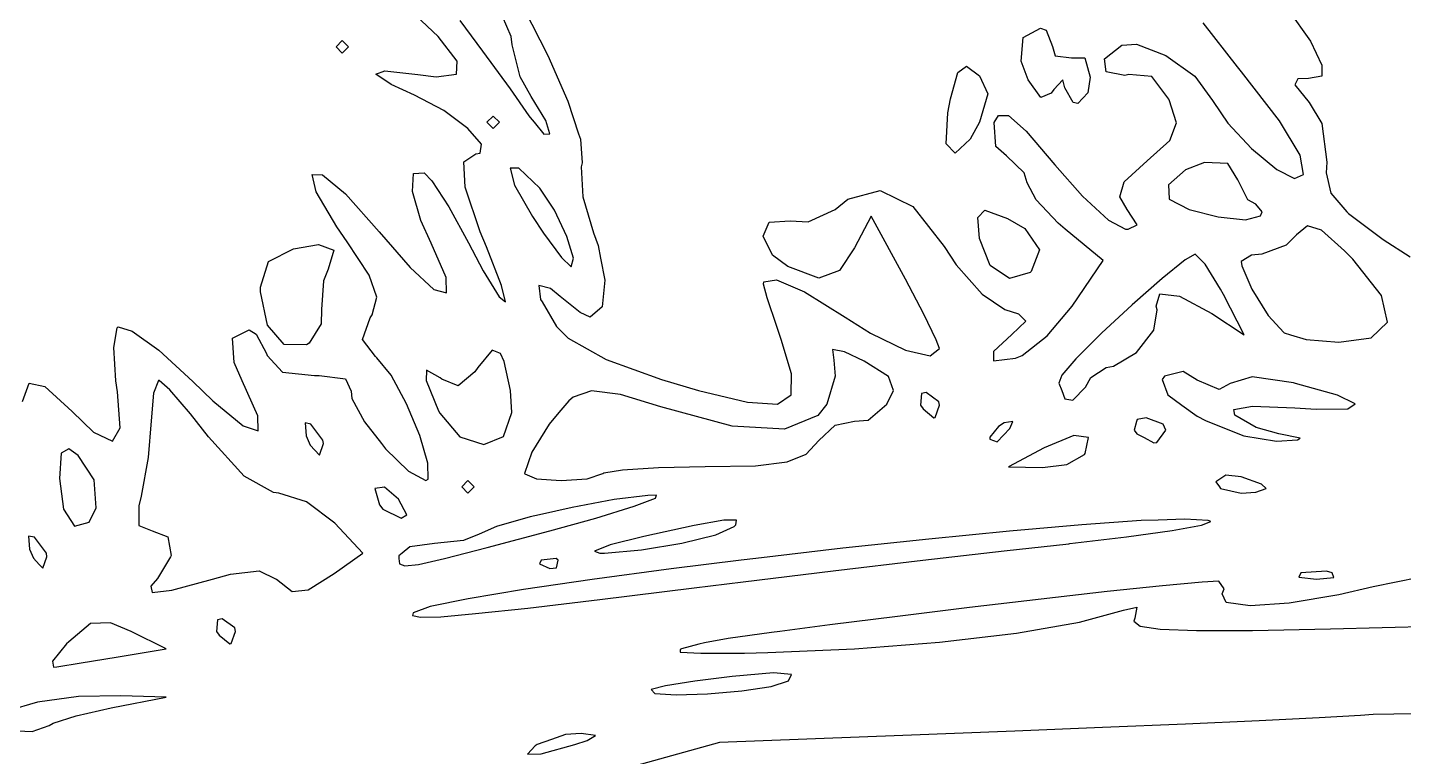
# Model space of a CAD drawing. Extents: x 111.7 to 189.1, y -142.8 to -74.9.
# Drawn here: x 150.46 to 161.72, y -124.27 to -118.31 of the extents above; entities that cross this region are included whole.
import ezdxf

# ---------------------------------------------------------------- set-up
doc = ezdxf.new("R2010")
doc.units = 0
doc.layers.add('BLACK', color=7, linetype='CONTINUOUS')

msp = doc.modelspace()

# ---------------------------------------------------------------- linework, layer by layer
at = {"layer": 'BLACK', "linetype": 'CONTINUOUS'}
for p, q in [((153.82, -118.38), (153.498, -118.073)), ((154.417, -118.378), (154.311, -118.134)), ((154.519, -118.149), (154.717, -118.534)), ((160.773, -118.162), (160.955, -118.416)), ((153.996, -118.249), (154.183, -118.5)), ((160.357, -118.628), (160.077, -118.267)), ((152.984, -118.464), (153.035, -118.413)), ((153.035, -118.413), (153.086, -118.464)), ((153.976, -118.581), (153.82, -118.38)), ((154.426, -118.447), (154.417, -118.378)), ((158.588, -118.58), (158.606, -118.387)), ((158.606, -118.387), (158.748, -118.31)), ((158.748, -118.31), (158.792, -118.326)), ((158.792, -118.326), (158.845, -118.461)), ((153.035, -118.516), (152.984, -118.464)), ((153.086, -118.464), (153.035, -118.516)), ((154.183, -118.5), (154.407, -118.807)), ((154.491, -118.708), (154.426, -118.447)), ((158.845, -118.461), (158.867, -118.537)), ((159.269, -118.561), (159.411, -118.45)), ((159.411, -118.45), (159.531, -118.443)), ((159.531, -118.443), (159.773, -118.534)), ((160.955, -118.416), (161.048, -118.613)), ((153.969, -118.687), (153.976, -118.581)), ((154.717, -118.534), (154.88, -118.909)), ((158.071, -118.674), (158.141, -118.621)), ((158.141, -118.621), (158.248, -118.7)), ((158.646, -118.733), (158.588, -118.58)), ((158.867, -118.537), (158.999, -118.553)), ((158.999, -118.553), (159.108, -118.553)), ((159.108, -118.553), (159.154, -118.711)), ((159.283, -118.669), (159.269, -118.561)), ((159.773, -118.534), (160.008, -118.704)), ((160.39, -118.668), (160.357, -118.628)), ((161.048, -118.613), (161.048, -118.704)), ((153.309, -118.688), (153.382, -118.66)), ((153.434, -118.772), (153.309, -118.688)), ((153.382, -118.66), (153.652, -118.69)), ((153.652, -118.69), (153.802, -118.709)), ((153.802, -118.709), (153.969, -118.687)), ((154.581, -118.87), (154.491, -118.708)), ((158.011, -118.889), (158.071, -118.674)), ((158.248, -118.7), (158.315, -118.849)), ((158.749, -118.877), (158.646, -118.733)), ((158.93, -118.733), (158.855, -118.813)), ((158.946, -118.799), (158.93, -118.733)), ((159.154, -118.711), (159.133, -118.841)), ((159.436, -118.697), (159.283, -118.669)), ((159.468, -118.69), (159.436, -118.697)), ((159.658, -118.705), (159.468, -118.69)), ((159.796, -118.892), (159.658, -118.705)), ((160.008, -118.704), (160.155, -118.903)), ((160.701, -119.068), (160.39, -118.668)), ((160.853, -118.726), (160.828, -118.774)), ((160.94, -118.722), (160.853, -118.726)), ((161.048, -118.704), (160.94, -118.722)), ((153.626, -118.858), (153.434, -118.772)), ((153.866, -118.985), (153.626, -118.858)), ((154.407, -118.807), (154.562, -119.027)), ((158.315, -118.849), (158.248, -119.079)), ((158.834, -118.843), (158.749, -118.877)), ((158.855, -118.813), (158.834, -118.843)), ((159.013, -118.918), (158.946, -118.799)), ((159.133, -118.841), (159.051, -118.927)), ((160.828, -118.774), (160.945, -118.918)), ((154.699, -119.066), (154.581, -118.87)), ((154.88, -118.909), (154.968, -119.175)), ((157.988, -119.004), (158.011, -118.889)), ((159.051, -118.927), (159.013, -118.918)), ((159.799, -118.896), (159.796, -118.892)), ((159.859, -119.086), (159.799, -118.896)), ((160.155, -118.903), (160.158, -118.91)), ((160.158, -118.91), (160.278, -119.087)), ((160.945, -118.918), (161.047, -119.091)), ((154.062, -119.132), (153.866, -118.985)), ((154.269, -119.03), (154.218, -119.081)), ((154.218, -119.081), (154.269, -119.133)), ((154.32, -119.081), (154.269, -119.03)), ((154.269, -119.133), (154.32, -119.081)), ((154.562, -119.027), (154.571, -119.041)), ((154.571, -119.041), (154.605, -119.081)), ((154.605, -119.081), (154.685, -119.178)), ((154.732, -119.175), (154.699, -119.066)), ((157.976, -119.258), (157.988, -119.004)), ((158.248, -119.079), (158.172, -119.219)), ((158.368, -119.082), (158.402, -119.025)), ((158.382, -119.279), (158.368, -119.082)), ((158.402, -119.025), (158.485, -119.025)), ((158.485, -119.025), (158.63, -119.153)), ((159.804, -119.23), (159.859, -119.086)), ((160.278, -119.087), (160.474, -119.294)), ((160.871, -119.351), (160.701, -119.068)), ((154.174, -119.261), (154.062, -119.132)), ((154.685, -119.178), (154.732, -119.175)), ((154.968, -119.175), (154.983, -119.22)), ((158.63, -119.153), (158.865, -119.429)), ((161.047, -119.091), (161.089, -119.407)), ((154.163, -119.333), (154.174, -119.261)), ((154.983, -119.22), (154.998, -119.412)), ((158.048, -119.333), (157.976, -119.258)), ((158.172, -119.219), (158.048, -119.333)), ((158.469, -119.356), (158.382, -119.279)), ((159.62, -119.395), (159.804, -119.23)), ((160.474, -119.294), (160.679, -119.466)), ((154.028, -119.405), (154.127, -119.339)), ((154.039, -119.613), (154.028, -119.405)), ((154.127, -119.339), (154.163, -119.333)), ((154.998, -119.412), (154.99, -119.445)), ((158.613, -119.495), (158.469, -119.356)), ((159.432, -119.567), (159.62, -119.395)), ((160.089, -119.409), (159.934, -119.47)), ((160.28, -119.417), (160.089, -119.409)), ((160.36, -119.551), (160.28, -119.417)), ((160.898, -119.509), (160.871, -119.351)), ((161.089, -119.407), (161.084, -119.494)), ((152.822, -119.651), (152.789, -119.507)), ((152.789, -119.507), (152.874, -119.51)), ((152.874, -119.51), (153.062, -119.665)), ((153.61, -119.646), (153.618, -119.5)), ((153.618, -119.5), (153.705, -119.494)), ((153.705, -119.494), (153.767, -119.56)), ((154.479, -119.457), (154.408, -119.456)), ((154.408, -119.456), (154.443, -119.595)), ((154.65, -119.619), (154.479, -119.457)), ((154.99, -119.445), (155.003, -119.692)), ((158.638, -119.575), (158.613, -119.495)), ((158.865, -119.429), (159.091, -119.685)), ((159.934, -119.47), (159.793, -119.593)), ((160.679, -119.466), (160.825, -119.541)), ((160.825, -119.541), (160.898, -119.509)), ((161.084, -119.494), (161.123, -119.662)), ((152.989, -119.936), (152.822, -119.651)), ((153.677, -119.885), (153.61, -119.646)), ((153.767, -119.56), (153.906, -119.772)), ((154.162, -119.977), (154.039, -119.613)), ((154.443, -119.595), (154.59, -119.853)), ((154.652, -119.621), (154.65, -119.619)), ((154.771, -119.799), (154.652, -119.621)), ((157.171, -119.709), (157.436, -119.64)), ((157.436, -119.64), (157.702, -119.77)), ((158.711, -119.715), (158.638, -119.575)), ((159.395, -119.69), (159.432, -119.567)), ((159.793, -119.593), (159.798, -119.708)), ((160.444, -119.714), (160.36, -119.551)), ((153.062, -119.665), (153.337, -119.977)), ((155.003, -119.692), (155.089, -119.985)), ((157.066, -119.795), (157.171, -119.709)), ((158.892, -119.907), (158.711, -119.715)), ((159.091, -119.685), (159.304, -119.881)), ((159.456, -119.794), (159.395, -119.69)), ((159.798, -119.708), (159.8, -119.711)), ((159.8, -119.711), (159.962, -119.794)), ((160.508, -119.75), (160.444, -119.714)), ((160.561, -119.813), (160.508, -119.75)), ((161.123, -119.662), (161.253, -119.813)), ((153.906, -119.772), (154.067, -120.066)), ((154.59, -119.853), (154.682, -119.988)), ((154.872, -120.014), (154.771, -119.799)), ((156.847, -119.894), (157.066, -119.795)), ((157.362, -119.848), (157.226, -120.107)), ((157.641, -120.364), (157.362, -119.848)), ((157.702, -119.77), (157.958, -120.097)), ((158.235, -119.861), (158.292, -119.799)), ((158.247, -120.031), (158.235, -119.861)), ((158.292, -119.799), (158.478, -119.868)), ((158.478, -119.868), (158.619, -119.95)), ((159.537, -119.921), (159.456, -119.794)), ((159.962, -119.794), (160.2, -119.855)), ((160.2, -119.855), (160.425, -119.878)), ((160.425, -119.878), (160.547, -119.845)), ((160.547, -119.845), (160.561, -119.813)), ((161.253, -119.813), (161.266, -119.827)), ((161.266, -119.827), (161.55, -120.039)), ((153.076, -120.06), (152.989, -119.936)), ((153.337, -119.977), (153.589, -120.27)), ((153.761, -120.07), (153.677, -119.885)), ((154.214, -120.101), (154.162, -119.977)), ((154.682, -119.988), (154.829, -120.186)), ((155.089, -119.985), (155.127, -120.088)), ((156.477, -120.013), (156.526, -119.898)), ((156.526, -119.898), (156.699, -119.886)), ((156.699, -119.886), (156.847, -119.894)), ((158.619, -119.95), (158.739, -120.124)), ((158.949, -119.956), (158.892, -119.907)), ((159.26, -120.213), (158.949, -119.956)), ((159.304, -119.881), (159.441, -119.956)), ((159.441, -119.956), (159.463, -119.955)), ((159.463, -119.955), (159.537, -119.921)), ((160.93, -119.927), (160.841, -120.003)), ((161.045, -119.963), (160.93, -119.927)), ((161.234, -120.132), (161.045, -119.963)), ((152.636, -120.116), (152.84, -120.082)), ((152.84, -120.082), (152.966, -120.128)), ((153.256, -120.332), (153.076, -120.06)), ((153.884, -120.351), (153.761, -120.07)), ((154.067, -120.066), (154.188, -120.296)), ((154.338, -120.415), (154.214, -120.101)), ((154.926, -120.193), (154.872, -120.014)), ((155.127, -120.088), (155.148, -120.193)), ((156.555, -120.167), (156.477, -120.013)), ((157.958, -120.097), (158.056, -120.247)), ((158.334, -120.253), (158.247, -120.031)), ((160.756, -120.085), (160.556, -120.161)), ((160.841, -120.003), (160.756, -120.085)), ((161.55, -120.039), (161.772, -120.183)), ((152.43, -120.219), (152.636, -120.116)), ((152.966, -120.128), (152.919, -120.283)), ((154.829, -120.186), (154.907, -120.264)), ((154.907, -120.264), (154.926, -120.193)), ((155.148, -120.193), (155.184, -120.373)), ((156.679, -120.26), (156.555, -120.167)), ((157.226, -120.107), (157.102, -120.293)), ((158.739, -120.124), (158.67, -120.302)), ((159.007, -120.585), (159.26, -120.213)), ((159.931, -120.207), (159.741, -120.359)), ((160.011, -120.161), (159.931, -120.207)), ((160.095, -120.243), (160.011, -120.161)), ((160.472, -120.169), (160.388, -120.219)), ((160.556, -120.161), (160.472, -120.169)), ((161.303, -120.202), (161.234, -120.132)), ((161.535, -120.498), (161.303, -120.202)), ((152.367, -120.43), (152.43, -120.219)), ((152.919, -120.283), (152.881, -120.378)), ((153.589, -120.27), (153.785, -120.449)), ((154.188, -120.296), (154.317, -120.51)), ((156.932, -120.357), (156.679, -120.26)), ((157.102, -120.293), (156.932, -120.357)), ((158.056, -120.247), (158.269, -120.488)), ((158.494, -120.359), (158.334, -120.253)), ((158.663, -120.309), (158.494, -120.359)), ((158.67, -120.302), (158.663, -120.309)), ((160.22, -120.445), (160.095, -120.243)), ((160.388, -120.219), (160.393, -120.255)), ((160.393, -120.255), (160.475, -120.445)), ((152.367, -120.468), (152.367, -120.43)), ((152.881, -120.378), (152.866, -120.612)), ((153.318, -120.511), (153.256, -120.332)), ((153.887, -120.476), (153.884, -120.351)), ((154.37, -120.551), (154.338, -120.415)), ((154.737, -120.441), (154.642, -120.417)), ((154.642, -120.417), (154.657, -120.53)), ((155.184, -120.373), (155.162, -120.59)), ((156.48, -120.405), (156.483, -120.387)), ((156.511, -120.517), (156.48, -120.405)), ((156.483, -120.387), (156.586, -120.369)), ((156.586, -120.369), (156.817, -120.469)), ((157.792, -120.652), (157.641, -120.364)), ((159.741, -120.359), (159.496, -120.574)), ((152.422, -120.741), (152.367, -120.468)), ((153.279, -120.656), (153.318, -120.511)), ((153.785, -120.449), (153.887, -120.476)), ((154.317, -120.51), (154.37, -120.551)), ((154.657, -120.53), (154.669, -120.551)), ((154.669, -120.551), (154.787, -120.752)), ((154.817, -120.505), (154.737, -120.441)), ((154.982, -120.636), (154.817, -120.505)), ((156.589, -120.752), (156.511, -120.517)), ((156.817, -120.469), (157.148, -120.675)), ((158.269, -120.488), (158.456, -120.613)), ((159.692, -120.586), (159.722, -120.483)), ((159.722, -120.483), (159.883, -120.503)), ((159.883, -120.503), (160.147, -120.644)), ((160.244, -120.49), (160.22, -120.445)), ((160.414, -120.819), (160.244, -120.49)), ((160.475, -120.445), (160.61, -120.662)), ((161.584, -120.715), (161.535, -120.498)), ((152.866, -120.612), (152.862, -120.73)), ((153.264, -120.682), (153.279, -120.656)), ((155.063, -120.675), (154.982, -120.636)), ((155.162, -120.59), (155.063, -120.675)), ((157.894, -120.862), (157.792, -120.652)), ((158.456, -120.613), (158.566, -120.647)), ((158.566, -120.647), (158.627, -120.708)), ((158.802, -120.829), (159.007, -120.585)), ((159.496, -120.574), (159.245, -120.807)), ((159.673, -120.782), (159.701, -120.614)), ((159.701, -120.614), (159.692, -120.586)), ((160.147, -120.644), (160.414, -120.819)), ((160.61, -120.662), (160.737, -120.802)), ((151.167, -120.924), (151.194, -120.762)), ((151.194, -120.762), (151.201, -120.755)), ((151.201, -120.755), (151.317, -120.789)), ((152.56, -120.9), (152.422, -120.741)), ((152.862, -120.73), (152.764, -120.889)), ((153.2, -120.859), (153.264, -120.682)), ((154.787, -120.752), (154.883, -120.848)), ((156.626, -120.859), (156.589, -120.752)), ((157.148, -120.675), (157.357, -120.807)), ((158.627, -120.708), (158.511, -120.817)), ((161.451, -120.844), (161.584, -120.715)), ((151.317, -120.789), (151.533, -120.946)), ((152.136, -120.847), (152.274, -120.778)), ((152.15, -121.047), (152.136, -120.847)), ((152.274, -120.778), (152.33, -120.813)), ((152.33, -120.813), (152.414, -120.973)), ((152.764, -120.889), (152.741, -120.902)), ((153.306, -120.998), (153.2, -120.859)), ((154.883, -120.848), (155.193, -121.022)), ((156.709, -121.138), (156.626, -120.859)), ((157.357, -120.807), (157.641, -120.945)), ((157.92, -120.932), (157.894, -120.862)), ((158.511, -120.817), (158.361, -120.956)), ((158.597, -120.99), (158.802, -120.829)), ((159.245, -120.807), (159.037, -121.015)), ((159.531, -120.963), (159.673, -120.782)), ((160.737, -120.802), (160.74, -120.804)), ((160.74, -120.804), (160.792, -120.819)), ((160.792, -120.819), (160.919, -120.857)), ((160.919, -120.857), (161.188, -120.879)), ((161.188, -120.879), (161.451, -120.844)), ((151.182, -121.197), (151.167, -120.924)), ((151.533, -120.946), (151.813, -121.202)), ((152.414, -120.973), (152.42, -120.99)), ((152.42, -120.99), (152.545, -121.124)), ((152.741, -120.902), (152.56, -120.9)), ((153.318, -121.007), (153.306, -120.998)), ((154.261, -120.946), (154.144, -121.087)), ((154.329, -120.973), (154.261, -120.946)), ((154.359, -121.039), (154.329, -120.973)), ((157.144, -120.958), (157.045, -120.941)), ((157.045, -120.941), (157.056, -121.026)), ((157.305, -121.036), (157.144, -120.958)), ((157.641, -120.945), (157.843, -120.991)), ((157.843, -120.991), (157.92, -120.932)), ((158.361, -120.956), (158.362, -121.032)), ((158.542, -121.012), (158.597, -120.99)), ((159.345, -121.077), (159.531, -120.963)), ((152.216, -121.197), (152.15, -121.047)), ((153.435, -121.151), (153.318, -121.007)), ((153.725, -121.108), (153.722, -121.193)), ((153.835, -121.171), (153.725, -121.108)), ((154.144, -121.087), (154.118, -121.123)), ((154.411, -121.276), (154.359, -121.039)), ((155.193, -121.022), (155.646, -121.186)), ((157.056, -121.026), (157.067, -121.159)), ((157.504, -121.161), (157.305, -121.036)), ((158.362, -121.032), (158.542, -121.012)), ((159.037, -121.015), (158.921, -121.151)), ((159.158, -121.169), (159.285, -121.087)), ((159.285, -121.087), (159.345, -121.077)), ((150.418, -121.366), (150.473, -121.215)), ((150.473, -121.215), (150.603, -121.243)), ((151.195, -121.286), (151.182, -121.197)), ((151.532, -121.193), (151.491, -121.297)), ((151.536, -121.193), (151.532, -121.193)), ((151.625, -121.27), (151.536, -121.193)), ((151.813, -121.202), (151.977, -121.359)), ((152.344, -121.483), (152.216, -121.197)), ((152.545, -121.124), (152.807, -121.153)), ((152.807, -121.153), (152.846, -121.152)), ((152.846, -121.152), (153.061, -121.179)), ((153.061, -121.179), (153.107, -121.282)), ((153.56, -121.384), (153.435, -121.151)), ((153.722, -121.193), (153.823, -121.442)), ((153.848, -121.182), (153.835, -121.171)), ((153.984, -121.237), (153.848, -121.182)), ((154.118, -121.123), (153.984, -121.237)), ((155.646, -121.186), (155.95, -121.274)), ((156.707, -121.311), (156.709, -121.138)), ((157.067, -121.159), (156.998, -121.387)), ((157.543, -121.276), (157.504, -121.161)), ((158.921, -121.151), (158.897, -121.215)), ((158.897, -121.215), (158.921, -121.276)), ((159.114, -121.247), (159.158, -121.169)), ((159.76, -121.159), (159.741, -121.185)), ((159.741, -121.185), (159.788, -121.311)), ((159.915, -121.121), (159.76, -121.159)), ((160.028, -121.19), (159.915, -121.121)), ((160.208, -121.266), (160.028, -121.19)), ((160.297, -121.219), (160.208, -121.266)), ((160.477, -121.164), (160.297, -121.219)), ((160.815, -121.213), (160.477, -121.164)), ((160.832, -121.217), (160.815, -121.213)), ((161.177, -121.314), (160.832, -121.217)), ((150.603, -121.243), (150.824, -121.447)), ((151.217, -121.581), (151.195, -121.286)), ((151.491, -121.297), (151.471, -121.524)), ((151.793, -121.466), (151.625, -121.27)), ((153.107, -121.282), (153.114, -121.341)), ((154.423, -121.455), (154.411, -121.276)), ((154.923, -121.331), (154.887, -121.36)), ((155.074, -121.278), (154.923, -121.331)), ((155.312, -121.307), (155.074, -121.278)), ((155.642, -121.408), (155.312, -121.307)), ((155.95, -121.274), (156.351, -121.371)), ((156.595, -121.386), (156.707, -121.311)), ((157.489, -121.387), (157.543, -121.276)), ((157.773, -121.3), (157.765, -121.395)), ((157.811, -121.292), (157.773, -121.3)), ((157.915, -121.367), (157.811, -121.292)), ((158.921, -121.276), (158.947, -121.343)), ((159.011, -121.353), (159.114, -121.247)), ((159.788, -121.311), (159.904, -121.395)), ((161.32, -121.385), (161.177, -121.314)), ((150.824, -121.447), (151, -121.616)), ((151.977, -121.359), (152.224, -121.563)), ((153.114, -121.341), (153.216, -121.531)), ((153.669, -121.644), (153.56, -121.384)), ((153.823, -121.442), (153.832, -121.461)), ((154.887, -121.36), (154.807, -121.455)), ((156.224, -121.567), (155.642, -121.408)), ((156.351, -121.371), (156.595, -121.386)), ((156.998, -121.387), (156.926, -121.48)), ((157.338, -121.519), (157.489, -121.387)), ((157.765, -121.395), (157.786, -121.426)), ((157.786, -121.426), (157.874, -121.498)), ((157.884, -121.495), (157.92, -121.395)), ((157.92, -121.395), (157.915, -121.367)), ((158.947, -121.343), (159.011, -121.353)), ((159.904, -121.395), (160.027, -121.484)), ((160.329, -121.431), (160.481, -121.404)), ((160.336, -121.478), (160.329, -121.431)), ((160.481, -121.404), (160.828, -121.418)), ((160.828, -121.418), (161.003, -121.429)), ((161.003, -121.429), (161.262, -121.425)), ((161.262, -121.425), (161.32, -121.385)), ((151.471, -121.524), (151.447, -121.823)), ((151.941, -121.655), (151.793, -121.466)), ((152.224, -121.563), (152.346, -121.605)), ((152.346, -121.605), (152.344, -121.483)), ((152.779, -121.55), (152.731, -121.541)), ((152.731, -121.541), (152.739, -121.647)), ((152.877, -121.682), (152.779, -121.55)), ((153.216, -121.531), (153.356, -121.71)), ((153.832, -121.461), (153.996, -121.653)), ((154.355, -121.651), (154.423, -121.455)), ((154.727, -121.55), (154.586, -121.78)), ((154.807, -121.455), (154.727, -121.55)), ((156.926, -121.48), (156.652, -121.591)), ((156.934, -121.685), (157.067, -121.558)), ((157.067, -121.558), (157.226, -121.526)), ((157.226, -121.526), (157.338, -121.519)), ((157.874, -121.498), (157.884, -121.495)), ((158.45, -121.54), (158.404, -121.571)), ((158.52, -121.528), (158.45, -121.54)), ((158.495, -121.585), (158.52, -121.528)), ((159.533, -121.528), (159.513, -121.601)), ((159.537, -121.513), (159.533, -121.528)), ((159.61, -121.498), (159.537, -121.513)), ((159.751, -121.552), (159.61, -121.498)), ((159.771, -121.601), (159.751, -121.552)), ((160.027, -121.484), (160.096, -121.522)), ((160.096, -121.522), (160.294, -121.601)), ((160.512, -121.577), (160.336, -121.478)), ((151, -121.616), (151.155, -121.69)), ((151.155, -121.69), (151.217, -121.581)), ((152.231, -121.976), (151.941, -121.655)), ((152.739, -121.647), (152.772, -121.722)), ((153.736, -121.87), (153.669, -121.644)), ((153.996, -121.653), (154.192, -121.717)), ((154.192, -121.717), (154.355, -121.651)), ((156.652, -121.591), (156.224, -121.567)), ((158.404, -121.571), (158.331, -121.658)), ((158.331, -121.658), (158.332, -121.673)), ((158.332, -121.673), (158.391, -121.695)), ((158.391, -121.695), (158.495, -121.585)), ((159.02, -121.643), (158.777, -121.743)), ((159.14, -121.661), (159.02, -121.643)), ((159.111, -121.792), (159.14, -121.661)), ((159.513, -121.601), (159.535, -121.629)), ((159.535, -121.629), (159.594, -121.661)), ((159.594, -121.661), (159.674, -121.704)), ((159.697, -121.701), (159.771, -121.601)), ((160.294, -121.601), (160.409, -121.647)), ((160.409, -121.647), (160.676, -121.69)), ((160.696, -121.63), (160.512, -121.577)), ((160.871, -121.664), (160.696, -121.63)), ((160.85, -121.679), (160.871, -121.664)), ((150.735, -121.787), (150.721, -121.994)), ((150.797, -121.752), (150.735, -121.787)), ((150.875, -121.807), (150.797, -121.752)), ((152.772, -121.722), (152.848, -121.803)), ((152.848, -121.803), (152.881, -121.71)), ((152.881, -121.71), (152.877, -121.682)), ((153.356, -121.71), (153.389, -121.752)), ((153.389, -121.752), (153.576, -121.936)), ((154.586, -121.78), (154.526, -121.954)), ((156.829, -121.796), (156.934, -121.685)), ((158.777, -121.743), (158.485, -121.901)), ((159.674, -121.704), (159.697, -121.701)), ((160.676, -121.69), (160.85, -121.679)), ((151.004, -122.006), (150.875, -121.807)), ((151.447, -121.823), (151.389, -122.141)), ((153.738, -122.001), (153.736, -121.87)), ((155.623, -121.905), (156.004, -121.898)), ((156.004, -121.898), (156.414, -121.891)), ((156.414, -121.891), (156.673, -121.86)), ((156.673, -121.86), (156.829, -121.796)), ((158.485, -121.901), (158.762, -121.905)), ((158.762, -121.905), (158.963, -121.88)), ((158.963, -121.88), (159.106, -121.8)), ((159.106, -121.8), (159.111, -121.792)), ((150.721, -121.994), (150.754, -122.247)), ((151.022, -122.235), (151.004, -122.006)), ((152.473, -122.111), (152.231, -121.976)), ((153.576, -121.936), (153.718, -122.012)), ((153.718, -122.012), (153.738, -122.001)), ((154.063, -122.012), (154.012, -122.064)), ((154.115, -122.064), (154.063, -122.012)), ((154.526, -121.954), (154.527, -121.958)), ((154.527, -121.958), (154.625, -121.998)), ((154.625, -121.998), (154.826, -122.011)), ((154.826, -122.011), (155.038, -121.997)), ((155.038, -121.997), (155.166, -121.955)), ((155.166, -121.955), (155.174, -121.95)), ((155.174, -121.95), (155.328, -121.924)), ((155.328, -121.924), (155.623, -121.905)), ((160.264, -121.969), (160.182, -122.022)), ((160.388, -121.982), (160.264, -121.969)), ((160.554, -122.042), (160.388, -121.982)), ((152.515, -122.115), (152.473, -122.111)), ((152.743, -122.187), (152.515, -122.115)), ((153.381, -122.066), (153.301, -122.077)), ((153.301, -122.077), (153.339, -122.211)), ((153.496, -122.164), (153.381, -122.066)), ((154.012, -122.064), (154.063, -122.115)), ((154.063, -122.115), (154.115, -122.064)), ((160.182, -122.022), (160.212, -122.064)), ((160.212, -122.064), (160.22, -122.076)), ((160.22, -122.076), (160.388, -122.115)), ((160.388, -122.115), (160.507, -122.108)), ((160.507, -122.108), (160.593, -122.076)), ((160.593, -122.076), (160.554, -122.042)), ((150.964, -122.352), (151.022, -122.235)), ((151.389, -122.141), (151.37, -122.219)), ((151.37, -122.219), (151.37, -122.235)), ((151.37, -122.235), (151.37, -122.381)), ((152.973, -122.361), (152.743, -122.187)), ((153.339, -122.211), (153.366, -122.245)), ((153.562, -122.293), (153.496, -122.164)), ((154.916, -122.232), (154.647, -122.293)), ((155.26, -122.168), (154.916, -122.232)), ((155.109, -122.319), (155.422, -122.222)), ((155.535, -122.134), (155.26, -122.168)), ((155.422, -122.222), (155.598, -122.157)), ((155.606, -122.131), (155.535, -122.134)), ((155.598, -122.157), (155.606, -122.131)), ((150.754, -122.247), (150.843, -122.384)), ((150.843, -122.384), (150.964, -122.352)), ((153.366, -122.245), (153.516, -122.321)), ((153.516, -122.321), (153.562, -122.293)), ((154.572, -122.31), (154.296, -122.388)), ((154.647, -122.293), (154.572, -122.31)), ((154.732, -122.424), (155.109, -122.319)), ((156.156, -122.336), (155.914, -122.379)), ((156.259, -122.335), (156.156, -122.336)), ((156.254, -122.374), (156.259, -122.335)), ((159.571, -122.34), (159.084, -122.374)), ((159.708, -122.335), (159.571, -122.34)), ((159.926, -122.327), (159.708, -122.335)), ((160.118, -122.338), (159.926, -122.327)), ((160.065, -122.377), (160.14, -122.348)), ((160.14, -122.348), (160.118, -122.338)), ((151.37, -122.381), (151.48, -122.424)), ((151.48, -122.424), (151.607, -122.473)), ((153.204, -122.607), (152.973, -122.361)), ((152.973, -122.361), (152.973, -122.361)), ((154.156, -122.451), (154.027, -122.502)), ((154.296, -122.388), (154.156, -122.451)), ((154.219, -122.561), (154.732, -122.424)), ((155.914, -122.379), (155.503, -122.469)), ((155.812, -122.524), (156.091, -122.455)), ((156.091, -122.455), (156.241, -122.388)), ((156.241, -122.388), (156.254, -122.374)), ((158.494, -122.425), (157.833, -122.491)), ((159.084, -122.374), (158.494, -122.425)), ((159.451, -122.473), (159.823, -122.421)), ((159.823, -122.421), (160.065, -122.377)), ((150.517, -122.476), (150.469, -122.466)), ((150.469, -122.466), (150.476, -122.572)), ((150.476, -122.572), (150.509, -122.647)), ((150.615, -122.607), (150.517, -122.476)), ((151.607, -122.473), (151.636, -122.625)), ((153.587, -122.555), (153.524, -122.607)), ((153.789, -122.526), (153.587, -122.555)), ((154.027, -122.502), (153.789, -122.526)), ((153.872, -122.651), (154.219, -122.561)), ((155.227, -122.539), (155.098, -122.589)), ((155.501, -122.469), (155.227, -122.539)), ((155.483, -122.579), (155.812, -122.524)), ((155.503, -122.469), (155.501, -122.469)), ((157.131, -122.566), (156.417, -122.649)), ((157.833, -122.491), (157.131, -122.566)), ((158.45, -122.587), (158.978, -122.529)), ((158.978, -122.529), (158.987, -122.528)), ((158.987, -122.528), (159.451, -122.473)), ((150.509, -122.647), (150.556, -122.698)), ((150.585, -122.729), (150.618, -122.635)), ((150.618, -122.635), (150.615, -122.607)), ((151.63, -122.635), (151.523, -122.814)), ((151.636, -122.625), (151.63, -122.635)), ((152.968, -122.772), (153.204, -122.607)), ((153.498, -122.629), (153.497, -122.649)), ((153.497, -122.649), (153.504, -122.693)), ((153.524, -122.607), (153.498, -122.629)), ((153.659, -122.699), (153.872, -122.651)), ((154.663, -122.664), (154.647, -122.694)), ((154.785, -122.651), (154.663, -122.664)), ((154.8, -122.664), (154.785, -122.651)), ((154.786, -122.725), (154.8, -122.664)), ((155.098, -122.589), (155.143, -122.607)), ((155.143, -122.607), (155.179, -122.606)), ((155.179, -122.606), (155.483, -122.579)), ((156.299, -122.664), (155.724, -122.735)), ((156.417, -122.649), (156.299, -122.664)), ((157.05, -122.751), (157.785, -122.664)), ((157.785, -122.664), (158.45, -122.587)), ((150.556, -122.698), (150.585, -122.729)), ((151.972, -122.818), (152.12, -122.777)), ((152.12, -122.777), (152.354, -122.751)), ((152.354, -122.751), (152.493, -122.818)), ((152.755, -122.906), (152.968, -122.772)), ((153.504, -122.693), (153.547, -122.711)), ((153.547, -122.711), (153.659, -122.699)), ((154.647, -122.694), (154.732, -122.732)), ((154.732, -122.732), (154.786, -122.725)), ((155.724, -122.735), (155.08, -122.821)), ((156.313, -122.841), (157.05, -122.751)), ((160.876, -122.767), (160.859, -122.803)), ((161.087, -122.753), (160.876, -122.767)), ((161.133, -122.767), (161.087, -122.753)), ((161.146, -122.804), (161.133, -122.767)), ((151.523, -122.814), (151.469, -122.877)), ((151.469, -122.877), (151.479, -122.929)), ((151.479, -122.929), (151.64, -122.909)), ((151.64, -122.909), (151.972, -122.818)), ((152.493, -122.818), (152.496, -122.82)), ((152.496, -122.82), (152.624, -122.919)), ((152.624, -122.919), (152.755, -122.906)), ((154.517, -122.903), (154.065, -122.979)), ((155.08, -122.821), (154.517, -122.903)), ((155.142, -122.985), (155.914, -122.89)), ((155.914, -122.89), (156.313, -122.841)), ((159.745, -122.873), (159.293, -122.921)), ((160.068, -122.843), (159.745, -122.873)), ((160.205, -122.835), (160.068, -122.843)), ((160.25, -122.899), (160.205, -122.835)), ((160.233, -122.938), (160.25, -122.899)), ((160.859, -122.803), (161.005, -122.819)), ((161.005, -122.819), (161.146, -122.804)), ((161.467, -122.882), (161.188, -122.946)), ((161.845, -122.804), (161.467, -122.882)), ((154.065, -122.979), (153.754, -123.043)), ((154.553, -123.055), (155.142, -122.985)), ((158.753, -122.982), (158.167, -123.051)), ((159.293, -122.921), (158.753, -122.982)), ((160.266, -123.011), (160.233, -122.938)), ((160.461, -123.036), (160.266, -123.011)), ((160.781, -123.014), (160.461, -123.036)), ((161.188, -122.946), (160.781, -123.014)), ((153.615, -123.094), (153.61, -123.117)), ((153.61, -123.117), (153.675, -123.131)), ((153.754, -123.043), (153.615, -123.094)), ((153.675, -123.131), (153.84, -123.126)), ((153.84, -123.126), (154.126, -123.101)), ((154.126, -123.101), (154.553, -123.055)), ((157.576, -123.123), (157.022, -123.192)), ((158.167, -123.051), (157.576, -123.123)), ((159.067, -123.17), (159.426, -123.072)), ((159.426, -123.072), (159.535, -123.049)), ((159.518, -123.137), (159.51, -123.162)), ((159.535, -123.049), (159.518, -123.137)), ((150.976, -123.182), (150.797, -123.331)), ((151.138, -123.175), (150.976, -123.182)), ((151.308, -123.248), (151.138, -123.175)), ((151.595, -123.39), (151.308, -123.248)), ((152.015, -123.151), (152.007, -123.246)), ((152.007, -123.246), (152.028, -123.277)), ((152.052, -123.143), (152.015, -123.151)), ((152.157, -123.218), (152.052, -123.143)), ((152.126, -123.346), (152.161, -123.246)), ((152.161, -123.246), (152.157, -123.218)), ((156.614, -123.246), (156.547, -123.255)), ((157.022, -123.192), (156.614, -123.246)), ((158.549, -123.26), (159.067, -123.17)), ((159.51, -123.162), (159.562, -123.203)), ((159.562, -123.203), (159.725, -123.229)), ((159.725, -123.229), (160.024, -123.24)), ((160.024, -123.24), (160.481, -123.238)), ((160.481, -123.238), (161.12, -123.224)), ((161.12, -123.224), (162.804, -123.18)), ((150.78, -123.348), (150.665, -123.49)), ((150.797, -123.331), (150.78, -123.348)), ((152.028, -123.277), (152.116, -123.349)), ((152.116, -123.349), (152.126, -123.346)), ((155.952, -123.35), (155.81, -123.39)), ((155.998, -123.339), (155.952, -123.35)), ((156.192, -123.305), (155.998, -123.339)), ((156.547, -123.255), (156.192, -123.305)), ((157.226, -123.39), (157.92, -123.335)), ((157.92, -123.335), (158.549, -123.26)), ((150.899, -123.504), (151.184, -123.458)), ((151.184, -123.458), (151.595, -123.39)), ((155.81, -123.39), (155.799, -123.393)), ((155.799, -123.393), (155.799, -123.416)), ((155.799, -123.416), (155.968, -123.425)), ((155.968, -123.425), (156.326, -123.424)), ((156.326, -123.424), (156.515, -123.42)), ((156.515, -123.42), (157.226, -123.39)), ((150.665, -123.49), (150.673, -123.54)), ((150.673, -123.54), (150.7, -123.536)), ((150.7, -123.536), (150.899, -123.504)), ((156.562, -123.586), (156.223, -123.615)), ((156.711, -123.598), (156.562, -123.586)), ((155.68, -123.691), (155.563, -123.722)), ((155.919, -123.653), (155.68, -123.691)), ((155.941, -123.65), (155.919, -123.653)), ((156.223, -123.615), (155.941, -123.65)), ((156.303, -123.733), (156.544, -123.697)), ((156.544, -123.697), (156.686, -123.651)), ((156.686, -123.651), (156.711, -123.598)), ((150.878, -123.78), (150.543, -123.825)), ((151.222, -123.772), (150.878, -123.78)), ((151.144, -123.872), (151.595, -123.783)), ((151.595, -123.783), (151.222, -123.772)), ((155.563, -123.722), (155.593, -123.754)), ((155.593, -123.754), (155.765, -123.766)), ((155.765, -123.766), (156.022, -123.758)), ((156.022, -123.758), (156.303, -123.733)), ((150.543, -123.825), (150.3, -123.895)), ((150.859, -123.936), (151.144, -123.872)), ((161.467, -123.926), (161.365, -123.933)), ((161.806, -123.921), (161.467, -123.926)), ((150.498, -124.066), (150.638, -124.015)), ((150.638, -124.015), (150.671, -123.996)), ((150.671, -123.996), (150.859, -123.936)), ((159.254, -124.033), (158.537, -124.062)), ((159.933, -124.005), (159.254, -124.033)), ((160.536, -123.977), (159.933, -124.005)), ((161.026, -123.953), (160.536, -123.977)), ((161.365, -123.933), (161.026, -123.953)), ((150.319, -124.056), (150.498, -124.066)), ((154.747, -124.131), (154.629, -124.172)), ((154.862, -124.09), (154.747, -124.131)), ((154.989, -124.081), (154.862, -124.09)), ((154.937, -124.172), (155.037, -124.138)), ((155.105, -124.097), (154.989, -124.081)), ((155.037, -124.138), (155.105, -124.097)), ((157.62, -124.097), (156.12, -124.154)), ((158.537, -124.062), (157.62, -124.097)), ((156.12, -124.154), (154.229, -124.679)), ((154.614, -124.181), (154.549, -124.251)), ((154.549, -124.251), (154.661, -124.248)), ((154.629, -124.172), (154.614, -124.181)), ((154.661, -124.248), (154.937, -124.172))]:
    msp.add_line(p, q, dxfattribs=at)

doc.saveas('drawing.dxf')
